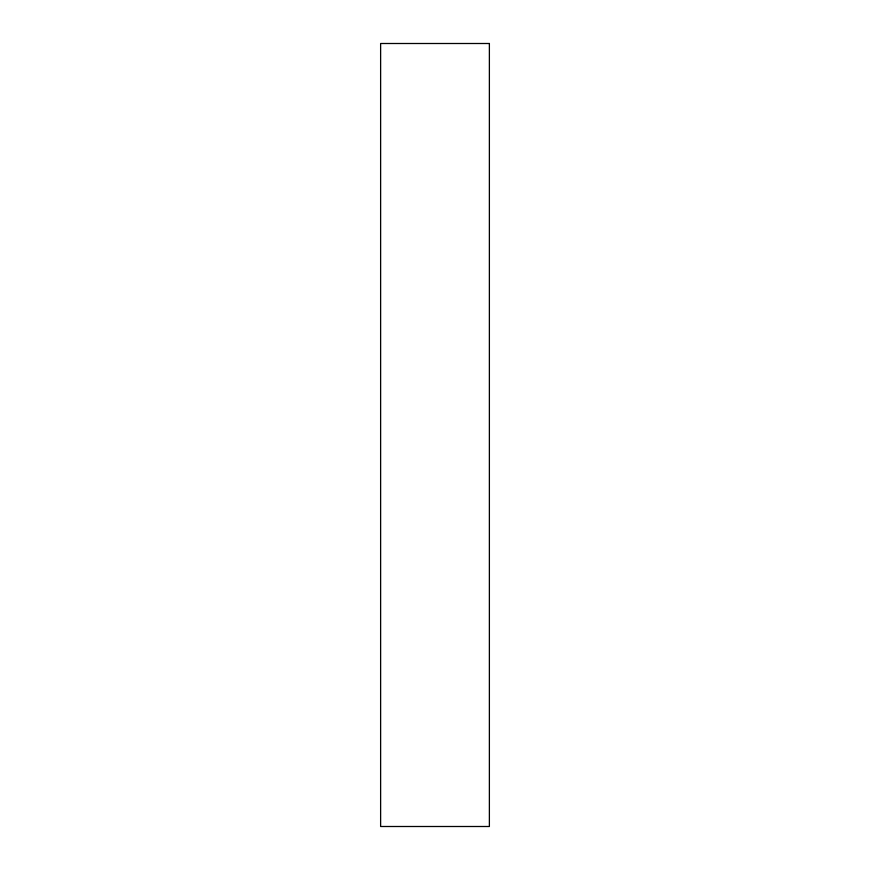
<?xml version="1.0" encoding="UTF-8"?>
<svg xmlns="http://www.w3.org/2000/svg" width="870" height="870" viewBox="0 0 870 870"><rect width="100%" height="100%" fill="white"/><g stroke="black" fill="none" stroke-linecap="round" stroke-linejoin="round"><path stroke-width="1.3" d="M489.375 43.5L380.625 43.5L380.625 826.5L489.375 826.5L489.375 43.5"/></g></svg>
